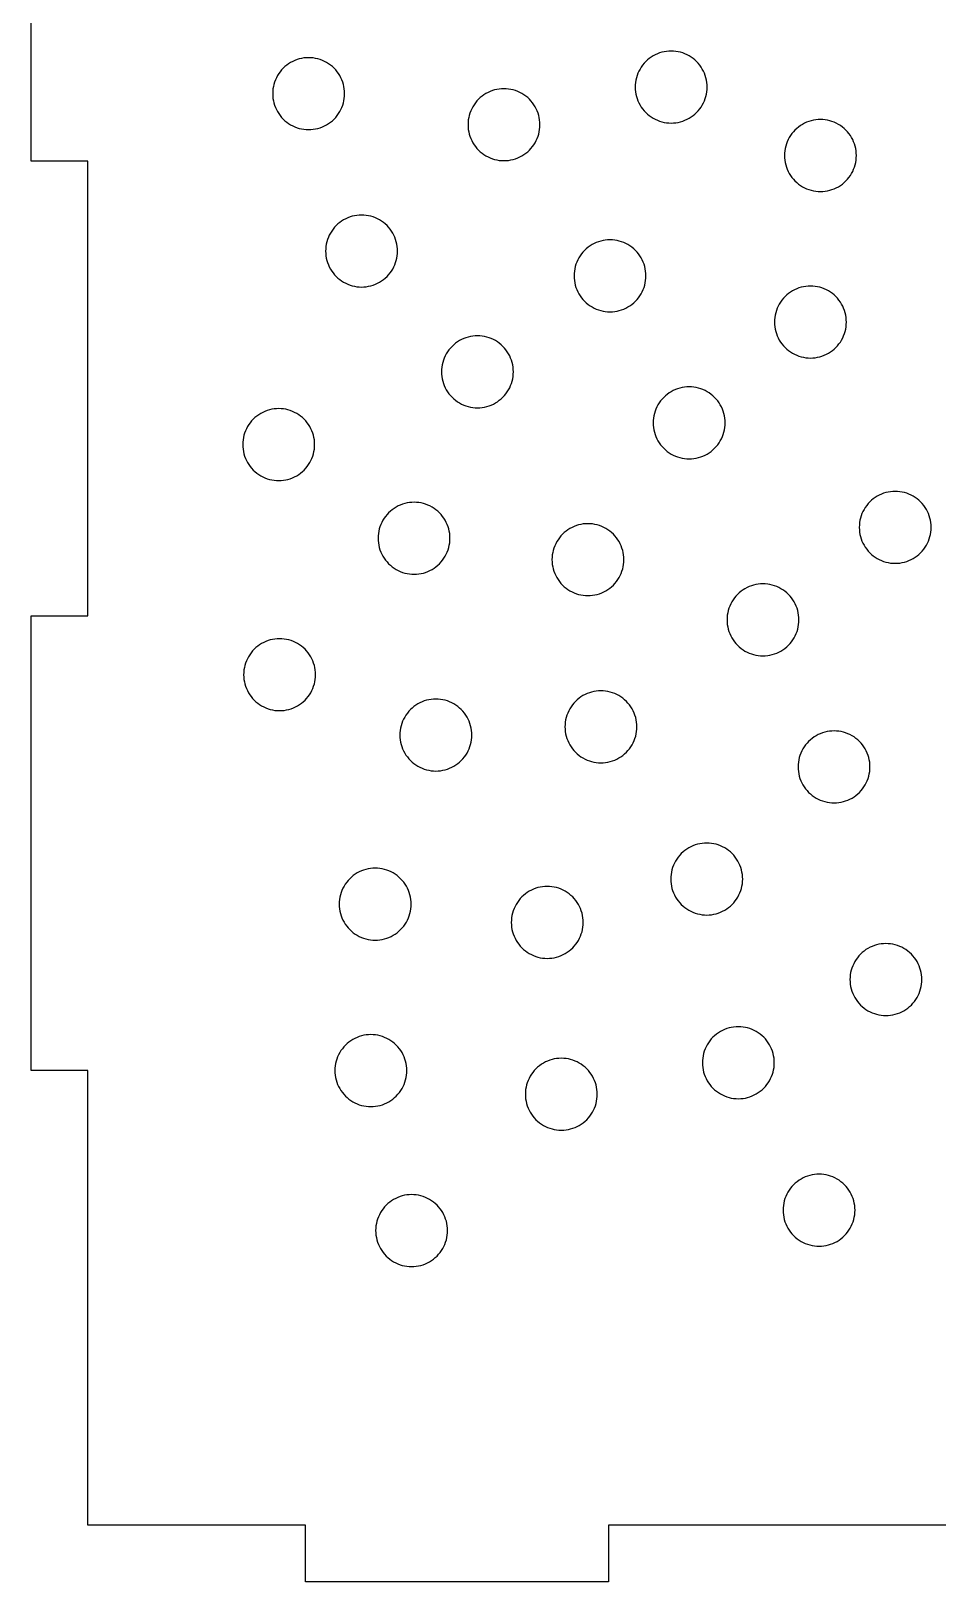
# Model space of a CAD drawing. Header units: millimetres. Extents: x 0 to 375, y -237 to 0.
# Drawn here: x 285 to 332.9, y -126 to -44.1 of the extents above; entities that cross this region are included whole.
import ezdxf

# ---------------------------------------------------------------- set-up
doc = ezdxf.new("R2010")
doc.units = ezdxf.units.MM
doc.layers.add('CUT', color=1, linetype='Continuous')

msp = doc.modelspace()

# ---------------------------------------------------------------- linework, layer by layer
at = {"layer": 'CUT'}
msp.add_lwpolyline([(344.5, -123), (315.5, -123), (315.5, -126), (299.5, -126), (299.5, -123), (288, -123), (288, -99), (285, -99), (285, -75), (288, -75), (288, -51), (285, -51), (285, -27)], dxfattribs=at)
for points in [[(301.461, -48.042), (301.497, -47.923), (301.526, -47.802), (301.546, -47.679), (301.558, -47.556), (301.562, -47.431), (301.558, -47.307), (301.546, -47.184), (301.526, -47.061), (301.497, -46.94), (301.461, -46.821), (301.418, -46.705), (301.366, -46.591), (301.308, -46.482), (301.242, -46.376), (301.17, -46.275), (301.091, -46.179), (301.006, -46.088), (300.915, -46.004), (300.819, -45.925), (300.718, -45.852), (300.613, -45.787), (300.503, -45.728), (300.39, -45.677), (300.273, -45.633), (300.154, -45.597), (300.033, -45.569), (299.911, -45.548), (299.787, -45.536), (299.663, -45.532), (299.539, -45.536), (299.415, -45.548), (299.292, -45.569), (299.171, -45.597), (299.052, -45.633), (298.936, -45.677), (298.823, -45.728), (298.713, -45.787), (298.608, -45.852), (298.507, -45.925), (298.411, -46.004), (298.32, -46.088), (298.235, -46.179), (298.156, -46.275), (298.084, -46.376), (298.018, -46.482), (297.959, -46.591), (297.908, -46.705), (297.864, -46.821), (297.828, -46.94), (297.8, -47.061), (297.78, -47.184), (297.768, -47.307), (297.764, -47.431), (297.768, -47.556), (297.78, -47.679), (297.8, -47.802), (297.828, -47.923), (297.864, -48.042), (297.908, -48.158), (297.959, -48.272), (298.018, -48.381), (298.084, -48.487), (298.156, -48.588), (298.235, -48.684), (298.32, -48.774), (298.411, -48.859), (298.507, -48.938), (298.608, -49.011), (298.713, -49.076), (298.823, -49.135), (298.936, -49.186), (299.052, -49.23), (299.171, -49.266), (299.292, -49.294), (299.415, -49.315), (299.539, -49.327), (299.663, -49.331), (299.787, -49.327), (299.911, -49.315), (300.033, -49.294), (300.154, -49.266), (300.273, -49.23), (300.39, -49.186), (300.503, -49.135), (300.613, -49.076), (300.718, -49.011), (300.819, -48.938), (300.915, -48.859), (301.006, -48.774), (301.091, -48.684), (301.17, -48.588), (301.242, -48.487), (301.308, -48.381), (301.366, -48.272), (301.418, -48.158), (301.461, -48.042)], [(320.565, -47.81), (320.608, -47.694), (320.645, -47.575), (320.673, -47.454), (320.693, -47.331), (320.705, -47.207), (320.709, -47.083), (320.705, -46.959), (320.693, -46.835), (320.673, -46.713), (320.645, -46.592), (320.608, -46.473), (320.565, -46.356), (320.513, -46.243), (320.455, -46.134), (320.389, -46.028), (320.317, -45.927), (320.238, -45.831), (320.153, -45.74), (320.062, -45.655), (319.966, -45.576), (319.865, -45.504), (319.76, -45.438), (319.65, -45.38), (319.537, -45.329), (319.42, -45.285), (319.302, -45.249), (319.18, -45.22), (319.058, -45.2), (318.934, -45.188), (318.81, -45.184), (318.686, -45.188), (318.562, -45.2), (318.439, -45.22), (318.318, -45.249), (318.199, -45.285), (318.083, -45.329), (317.97, -45.38), (317.86, -45.438), (317.755, -45.504), (317.654, -45.576), (317.558, -45.655), (317.467, -45.74), (317.382, -45.831), (317.303, -45.927), (317.231, -46.028), (317.165, -46.134), (317.106, -46.243), (317.055, -46.356), (317.011, -46.473), (316.975, -46.592), (316.947, -46.713), (316.927, -46.835), (316.915, -46.959), (316.911, -47.083), (316.915, -47.207), (316.927, -47.331), (316.947, -47.454), (316.975, -47.575), (317.011, -47.694), (317.055, -47.81), (317.106, -47.923), (317.165, -48.033), (317.231, -48.138), (317.303, -48.239), (317.382, -48.336), (317.467, -48.426), (317.558, -48.511), (317.654, -48.59), (317.755, -48.662), (317.86, -48.728), (317.97, -48.787), (318.083, -48.838), (318.199, -48.882), (318.318, -48.918), (318.439, -48.946), (318.562, -48.966), (318.686, -48.979), (318.81, -48.983), (318.934, -48.979), (319.058, -48.966), (319.18, -48.946), (319.302, -48.918), (319.42, -48.882), (319.537, -48.838), (319.65, -48.787), (319.76, -48.728), (319.865, -48.662), (319.966, -48.59), (320.062, -48.511), (320.153, -48.426), (320.238, -48.336), (320.317, -48.239), (320.389, -48.138), (320.455, -48.033), (320.513, -47.923), (320.565, -47.81)], [(311.778, -49.681), (311.814, -49.562), (311.842, -49.441), (311.862, -49.318), (311.874, -49.194), (311.878, -49.07), (311.874, -48.946), (311.862, -48.822), (311.842, -48.699), (311.814, -48.578), (311.778, -48.459), (311.734, -48.343), (311.683, -48.23), (311.624, -48.12), (311.558, -48.015), (311.486, -47.914), (311.407, -47.818), (311.322, -47.727), (311.231, -47.642), (311.135, -47.563), (311.034, -47.491), (310.929, -47.425), (310.819, -47.367), (310.706, -47.315), (310.59, -47.271), (310.471, -47.235), (310.35, -47.207), (310.227, -47.187), (310.103, -47.175), (309.979, -47.171), (309.855, -47.175), (309.731, -47.187), (309.609, -47.207), (309.488, -47.235), (309.369, -47.271), (309.252, -47.315), (309.139, -47.367), (309.029, -47.425), (308.924, -47.491), (308.823, -47.563), (308.727, -47.642), (308.636, -47.727), (308.551, -47.818), (308.472, -47.914), (308.4, -48.015), (308.334, -48.12), (308.276, -48.23), (308.224, -48.343), (308.181, -48.459), (308.145, -48.578), (308.116, -48.699), (308.096, -48.822), (308.084, -48.946), (308.08, -49.07), (308.084, -49.194), (308.096, -49.318), (308.116, -49.441), (308.145, -49.562), (308.181, -49.681), (308.224, -49.797), (308.276, -49.91), (308.334, -50.02), (308.4, -50.125), (308.472, -50.226), (308.551, -50.322), (308.636, -50.413), (308.727, -50.498), (308.823, -50.577), (308.924, -50.649), (309.029, -50.715), (309.139, -50.773), (309.252, -50.825), (309.369, -50.869), (309.488, -50.905), (309.609, -50.933), (309.731, -50.953), (309.855, -50.965), (309.979, -50.969), (310.103, -50.965), (310.227, -50.953), (310.35, -50.933), (310.471, -50.905), (310.59, -50.869), (310.706, -50.825), (310.819, -50.773), (310.929, -50.715), (311.034, -50.649), (311.135, -50.577), (311.231, -50.498), (311.322, -50.413), (311.407, -50.322), (311.486, -50.226), (311.558, -50.125), (311.624, -50.02), (311.683, -49.91), (311.734, -49.797), (311.778, -49.681)], [(328.492, -51.31), (328.528, -51.191), (328.556, -51.07), (328.576, -50.947), (328.589, -50.824), (328.593, -50.699), (328.589, -50.575), (328.576, -50.451), (328.556, -50.329), (328.528, -50.208), (328.492, -50.089), (328.448, -49.973), (328.397, -49.859), (328.338, -49.75), (328.273, -49.644), (328.2, -49.543), (328.121, -49.447), (328.036, -49.356), (327.946, -49.271), (327.85, -49.193), (327.749, -49.12), (327.643, -49.055), (327.533, -48.996), (327.42, -48.945), (327.304, -48.901), (327.185, -48.865), (327.064, -48.837), (326.941, -48.816), (326.818, -48.804), (326.693, -48.8), (326.569, -48.804), (326.445, -48.816), (326.323, -48.837), (326.202, -48.865), (326.083, -48.901), (325.966, -48.945), (325.853, -48.996), (325.744, -49.055), (325.638, -49.12), (325.537, -49.193), (325.441, -49.271), (325.35, -49.356), (325.265, -49.447), (325.187, -49.543), (325.114, -49.644), (325.048, -49.75), (324.99, -49.859), (324.939, -49.973), (324.895, -50.089), (324.859, -50.208), (324.831, -50.329), (324.81, -50.451), (324.798, -50.575), (324.794, -50.699), (324.798, -50.824), (324.81, -50.947), (324.831, -51.07), (324.859, -51.191), (324.895, -51.31), (324.939, -51.426), (324.99, -51.539), (325.048, -51.649), (325.114, -51.755), (325.187, -51.856), (325.265, -51.952), (325.35, -52.042), (325.441, -52.127), (325.537, -52.206), (325.638, -52.279), (325.744, -52.344), (325.853, -52.403), (325.966, -52.454), (326.083, -52.498), (326.202, -52.534), (326.323, -52.562), (326.445, -52.582), (326.569, -52.595), (326.693, -52.599), (326.818, -52.595), (326.941, -52.582), (327.064, -52.562), (327.185, -52.534), (327.304, -52.498), (327.42, -52.454), (327.533, -52.403), (327.643, -52.344), (327.749, -52.279), (327.85, -52.206), (327.946, -52.127), (328.036, -52.042), (328.121, -51.952), (328.2, -51.856), (328.273, -51.755), (328.338, -51.649), (328.397, -51.539), (328.448, -51.426), (328.492, -51.31)], [(304.258, -56.351), (304.294, -56.232), (304.322, -56.111), (304.342, -55.988), (304.354, -55.865), (304.358, -55.74), (304.354, -55.616), (304.342, -55.492), (304.322, -55.37), (304.294, -55.249), (304.258, -55.13), (304.214, -55.013), (304.163, -54.9), (304.104, -54.791), (304.038, -54.685), (303.966, -54.584), (303.887, -54.488), (303.802, -54.397), (303.711, -54.312), (303.615, -54.234), (303.514, -54.161), (303.409, -54.095), (303.299, -54.037), (303.186, -53.986), (303.07, -53.942), (302.951, -53.906), (302.83, -53.878), (302.707, -53.857), (302.583, -53.845), (302.459, -53.841), (302.335, -53.845), (302.211, -53.857), (302.089, -53.878), (301.968, -53.906), (301.849, -53.942), (301.732, -53.986), (301.619, -54.037), (301.51, -54.095), (301.404, -54.161), (301.303, -54.234), (301.207, -54.312), (301.116, -54.397), (301.031, -54.488), (300.952, -54.584), (300.88, -54.685), (300.814, -54.791), (300.756, -54.9), (300.704, -55.013), (300.661, -55.13), (300.625, -55.249), (300.596, -55.37), (300.576, -55.492), (300.564, -55.616), (300.56, -55.74), (300.564, -55.865), (300.576, -55.988), (300.596, -56.111), (300.625, -56.232), (300.661, -56.351), (300.704, -56.467), (300.756, -56.58), (300.814, -56.69), (300.88, -56.796), (300.952, -56.897), (301.031, -56.993), (301.116, -57.083), (301.207, -57.168), (301.303, -57.247), (301.404, -57.32), (301.51, -57.385), (301.619, -57.444), (301.732, -57.495), (301.849, -57.539), (301.968, -57.575), (302.089, -57.603), (302.211, -57.623), (302.335, -57.636), (302.459, -57.64), (302.583, -57.636), (302.707, -57.623), (302.83, -57.603), (302.951, -57.575), (303.07, -57.539), (303.186, -57.495), (303.299, -57.444), (303.409, -57.385), (303.514, -57.32), (303.615, -57.247), (303.711, -57.168), (303.802, -57.083), (303.887, -56.993), (303.966, -56.897), (304.038, -56.796), (304.104, -56.69), (304.163, -56.58), (304.214, -56.467), (304.258, -56.351)], [(317.379, -57.658), (317.415, -57.539), (317.443, -57.418), (317.463, -57.296), (317.475, -57.172), (317.48, -57.048), (317.475, -56.923), (317.463, -56.8), (317.443, -56.677), (317.415, -56.556), (317.379, -56.437), (317.335, -56.321), (317.284, -56.208), (317.225, -56.098), (317.159, -55.993), (317.087, -55.891), (317.008, -55.795), (316.923, -55.705), (316.833, -55.62), (316.736, -55.541), (316.635, -55.469), (316.53, -55.403), (316.42, -55.344), (316.307, -55.293), (316.191, -55.249), (316.072, -55.213), (315.951, -55.185), (315.828, -55.165), (315.704, -55.152), (315.58, -55.148), (315.456, -55.152), (315.332, -55.165), (315.21, -55.185), (315.089, -55.213), (314.97, -55.249), (314.853, -55.293), (314.74, -55.344), (314.631, -55.403), (314.525, -55.469), (314.424, -55.541), (314.328, -55.62), (314.237, -55.705), (314.152, -55.795), (314.073, -55.891), (314.001, -55.993), (313.935, -56.098), (313.877, -56.208), (313.825, -56.321), (313.782, -56.437), (313.746, -56.556), (313.717, -56.677), (313.697, -56.8), (313.685, -56.923), (313.681, -57.048), (313.685, -57.172), (313.697, -57.296), (313.717, -57.418), (313.746, -57.539), (313.782, -57.658), (313.825, -57.775), (313.877, -57.888), (313.935, -57.997), (314.001, -58.103), (314.073, -58.204), (314.152, -58.3), (314.237, -58.391), (314.328, -58.476), (314.424, -58.555), (314.525, -58.627), (314.631, -58.693), (314.74, -58.751), (314.853, -58.802), (314.97, -58.846), (315.089, -58.882), (315.21, -58.911), (315.332, -58.931), (315.456, -58.943), (315.58, -58.947), (315.704, -58.943), (315.828, -58.931), (315.951, -58.911), (316.072, -58.882), (316.191, -58.846), (316.307, -58.802), (316.42, -58.751), (316.53, -58.693), (316.635, -58.627), (316.736, -58.555), (316.833, -58.476), (316.923, -58.391), (317.008, -58.3), (317.087, -58.204), (317.159, -58.103), (317.225, -57.997), (317.284, -57.888), (317.335, -57.775), (317.379, -57.658)], [(327.964, -60.098), (328, -59.979), (328.028, -59.858), (328.049, -59.735), (328.061, -59.612), (328.065, -59.487), (328.061, -59.363), (328.049, -59.24), (328.028, -59.117), (328, -58.996), (327.964, -58.877), (327.92, -58.761), (327.869, -58.647), (327.811, -58.538), (327.745, -58.432), (327.673, -58.331), (327.594, -58.235), (327.509, -58.144), (327.418, -58.059), (327.322, -57.981), (327.221, -57.908), (327.115, -57.843), (327.006, -57.784), (326.893, -57.733), (326.776, -57.689), (326.657, -57.653), (326.536, -57.625), (326.414, -57.604), (326.29, -57.592), (326.166, -57.588), (326.041, -57.592), (325.918, -57.604), (325.795, -57.625), (325.674, -57.653), (325.555, -57.689), (325.439, -57.733), (325.326, -57.784), (325.216, -57.843), (325.11, -57.908), (325.009, -57.981), (324.913, -58.059), (324.823, -58.144), (324.738, -58.235), (324.659, -58.331), (324.586, -58.432), (324.521, -58.538), (324.462, -58.647), (324.411, -58.761), (324.367, -58.877), (324.331, -58.996), (324.303, -59.117), (324.283, -59.24), (324.27, -59.363), (324.266, -59.487), (324.27, -59.612), (324.283, -59.735), (324.303, -59.858), (324.331, -59.979), (324.367, -60.098), (324.411, -60.214), (324.462, -60.327), (324.521, -60.437), (324.586, -60.543), (324.659, -60.644), (324.738, -60.74), (324.823, -60.83), (324.913, -60.915), (325.009, -60.994), (325.11, -61.067), (325.216, -61.132), (325.326, -61.191), (325.439, -61.242), (325.555, -61.286), (325.674, -61.322), (325.795, -61.35), (325.918, -61.371), (326.041, -61.383), (326.166, -61.387), (326.29, -61.383), (326.414, -61.371), (326.536, -61.35), (326.657, -61.322), (326.776, -61.286), (326.893, -61.242), (327.006, -61.191), (327.115, -61.132), (327.221, -61.067), (327.322, -60.994), (327.418, -60.915), (327.509, -60.83), (327.594, -60.74), (327.673, -60.644), (327.745, -60.543), (327.811, -60.437), (327.869, -60.327), (327.92, -60.214), (327.964, -60.098)], [(310.377, -62.725), (310.413, -62.606), (310.441, -62.485), (310.461, -62.362), (310.473, -62.238), (310.477, -62.114), (310.473, -61.99), (310.461, -61.866), (310.441, -61.744), (310.413, -61.623), (310.377, -61.504), (310.333, -61.387), (310.282, -61.274), (310.223, -61.164), (310.157, -61.059), (310.085, -60.958), (310.006, -60.862), (309.921, -60.771), (309.83, -60.686), (309.734, -60.607), (309.633, -60.535), (309.528, -60.469), (309.418, -60.411), (309.305, -60.359), (309.189, -60.316), (309.07, -60.28), (308.949, -60.251), (308.826, -60.231), (308.702, -60.219), (308.578, -60.215), (308.454, -60.219), (308.33, -60.231), (308.208, -60.251), (308.087, -60.28), (307.968, -60.316), (307.851, -60.359), (307.738, -60.411), (307.629, -60.469), (307.523, -60.535), (307.422, -60.607), (307.326, -60.686), (307.235, -60.771), (307.15, -60.862), (307.071, -60.958), (306.999, -61.059), (306.933, -61.164), (306.875, -61.274), (306.823, -61.387), (306.78, -61.504), (306.744, -61.623), (306.715, -61.744), (306.695, -61.866), (306.683, -61.99), (306.679, -62.114), (306.683, -62.238), (306.695, -62.362), (306.715, -62.485), (306.744, -62.606), (306.78, -62.725), (306.823, -62.841), (306.875, -62.954), (306.933, -63.064), (306.999, -63.169), (307.071, -63.27), (307.15, -63.366), (307.235, -63.457), (307.326, -63.542), (307.422, -63.621), (307.523, -63.693), (307.629, -63.759), (307.738, -63.818), (307.851, -63.869), (307.968, -63.913), (308.087, -63.949), (308.208, -63.977), (308.33, -63.997), (308.454, -64.009), (308.578, -64.013), (308.702, -64.009), (308.826, -63.997), (308.949, -63.977), (309.07, -63.949), (309.189, -63.913), (309.305, -63.869), (309.418, -63.818), (309.528, -63.759), (309.633, -63.693), (309.734, -63.621), (309.83, -63.542), (309.921, -63.457), (310.006, -63.366), (310.085, -63.27), (310.157, -63.169), (310.223, -63.064), (310.282, -62.954), (310.333, -62.841), (310.377, -62.725)], [(321.557, -65.422), (321.594, -65.303), (321.622, -65.182), (321.642, -65.059), (321.654, -64.936), (321.658, -64.811), (321.654, -64.687), (321.642, -64.564), (321.622, -64.441), (321.594, -64.32), (321.557, -64.201), (321.514, -64.085), (321.462, -63.971), (321.404, -63.862), (321.338, -63.756), (321.266, -63.655), (321.187, -63.559), (321.102, -63.468), (321.011, -63.384), (320.915, -63.305), (320.814, -63.232), (320.709, -63.167), (320.599, -63.108), (320.486, -63.057), (320.369, -63.013), (320.251, -62.977), (320.13, -62.949), (320.007, -62.928), (319.883, -62.916), (319.759, -62.912), (319.635, -62.916), (319.511, -62.928), (319.388, -62.949), (319.267, -62.977), (319.148, -63.013), (319.032, -63.057), (318.919, -63.108), (318.809, -63.167), (318.704, -63.232), (318.603, -63.305), (318.507, -63.384), (318.416, -63.468), (318.331, -63.559), (318.252, -63.655), (318.18, -63.756), (318.114, -63.862), (318.056, -63.971), (318.004, -64.085), (317.96, -64.201), (317.924, -64.32), (317.896, -64.441), (317.876, -64.564), (317.864, -64.687), (317.86, -64.811), (317.864, -64.936), (317.876, -65.059), (317.896, -65.182), (317.924, -65.303), (317.96, -65.422), (318.004, -65.538), (318.056, -65.652), (318.114, -65.761), (318.18, -65.867), (318.252, -65.968), (318.331, -66.064), (318.416, -66.155), (318.507, -66.239), (318.603, -66.318), (318.704, -66.391), (318.809, -66.456), (318.919, -66.515), (319.032, -66.566), (319.148, -66.61), (319.267, -66.646), (319.388, -66.674), (319.511, -66.695), (319.635, -66.707), (319.759, -66.711), (319.883, -66.707), (320.007, -66.695), (320.13, -66.674), (320.251, -66.646), (320.369, -66.61), (320.486, -66.566), (320.599, -66.515), (320.709, -66.456), (320.814, -66.391), (320.915, -66.318), (321.011, -66.239), (321.102, -66.155), (321.187, -66.064), (321.266, -65.968), (321.338, -65.867), (321.404, -65.761), (321.462, -65.652), (321.514, -65.538), (321.557, -65.422)], [(299.88, -66.569), (299.916, -66.45), (299.945, -66.329), (299.965, -66.206), (299.977, -66.082), (299.981, -65.958), (299.977, -65.834), (299.965, -65.71), (299.945, -65.588), (299.916, -65.467), (299.88, -65.348), (299.837, -65.231), (299.785, -65.118), (299.727, -65.009), (299.661, -64.903), (299.589, -64.802), (299.51, -64.706), (299.425, -64.615), (299.334, -64.53), (299.238, -64.451), (299.137, -64.379), (299.031, -64.313), (298.922, -64.255), (298.809, -64.203), (298.692, -64.16), (298.573, -64.124), (298.452, -64.095), (298.33, -64.075), (298.206, -64.063), (298.082, -64.059), (297.958, -64.063), (297.834, -64.075), (297.711, -64.095), (297.59, -64.124), (297.471, -64.16), (297.355, -64.203), (297.242, -64.255), (297.132, -64.313), (297.027, -64.379), (296.926, -64.451), (296.83, -64.53), (296.739, -64.615), (296.654, -64.706), (296.575, -64.802), (296.503, -64.903), (296.437, -65.009), (296.378, -65.118), (296.327, -65.231), (296.283, -65.348), (296.247, -65.467), (296.219, -65.588), (296.199, -65.71), (296.187, -65.834), (296.183, -65.958), (296.187, -66.082), (296.199, -66.206), (296.219, -66.329), (296.247, -66.45), (296.283, -66.569), (296.327, -66.685), (296.378, -66.798), (296.437, -66.908), (296.503, -67.013), (296.575, -67.114), (296.654, -67.21), (296.739, -67.301), (296.83, -67.386), (296.926, -67.465), (297.027, -67.537), (297.132, -67.603), (297.242, -67.662), (297.355, -67.713), (297.471, -67.757), (297.59, -67.793), (297.711, -67.821), (297.834, -67.841), (297.958, -67.853), (298.082, -67.857), (298.206, -67.853), (298.33, -67.841), (298.452, -67.821), (298.573, -67.793), (298.692, -67.757), (298.809, -67.713), (298.922, -67.662), (299.031, -67.603), (299.137, -67.537), (299.238, -67.465), (299.334, -67.386), (299.425, -67.301), (299.51, -67.21), (299.589, -67.114), (299.661, -67.013), (299.727, -66.908), (299.785, -66.798), (299.837, -66.685), (299.88, -66.569)], [(332.398, -71.053), (332.441, -70.936), (332.478, -70.817), (332.506, -70.696), (332.526, -70.574), (332.538, -70.45), (332.542, -70.326), (332.538, -70.202), (332.526, -70.078), (332.506, -69.955), (332.478, -69.834), (332.441, -69.715), (332.398, -69.599), (332.346, -69.486), (332.288, -69.376), (332.222, -69.271), (332.15, -69.17), (332.071, -69.073), (331.986, -68.983), (331.895, -68.898), (331.799, -68.819), (331.698, -68.747), (331.593, -68.681), (331.483, -68.622), (331.37, -68.571), (331.253, -68.527), (331.134, -68.491), (331.013, -68.463), (330.891, -68.443), (330.767, -68.431), (330.643, -68.426), (330.519, -68.431), (330.395, -68.443), (330.272, -68.463), (330.151, -68.491), (330.032, -68.527), (329.916, -68.571), (329.803, -68.622), (329.693, -68.681), (329.588, -68.747), (329.487, -68.819), (329.391, -68.898), (329.3, -68.983), (329.215, -69.073), (329.136, -69.17), (329.064, -69.271), (328.998, -69.376), (328.939, -69.486), (328.888, -69.599), (328.844, -69.715), (328.808, -69.834), (328.78, -69.955), (328.76, -70.078), (328.748, -70.202), (328.744, -70.326), (328.748, -70.45), (328.76, -70.574), (328.78, -70.696), (328.808, -70.817), (328.844, -70.936), (328.888, -71.053), (328.939, -71.166), (328.998, -71.275), (329.064, -71.381), (329.136, -71.482), (329.215, -71.578), (329.3, -71.669), (329.391, -71.754), (329.487, -71.833), (329.588, -71.905), (329.693, -71.971), (329.803, -72.029), (329.916, -72.08), (330.032, -72.124), (330.151, -72.16), (330.272, -72.189), (330.395, -72.209), (330.519, -72.221), (330.643, -72.225), (330.767, -72.221), (330.891, -72.209), (331.013, -72.189), (331.134, -72.16), (331.253, -72.124), (331.37, -72.08), (331.483, -72.029), (331.593, -71.971), (331.698, -71.905), (331.799, -71.833), (331.895, -71.754), (331.986, -71.669), (332.071, -71.578), (332.15, -71.482), (332.222, -71.381), (332.288, -71.275), (332.346, -71.166), (332.398, -71.053)], [(307.028, -71.513), (307.065, -71.394), (307.093, -71.273), (307.113, -71.15), (307.125, -71.027), (307.129, -70.902), (307.125, -70.778), (307.113, -70.654), (307.093, -70.532), (307.065, -70.411), (307.028, -70.292), (306.985, -70.175), (306.933, -70.062), (306.875, -69.953), (306.809, -69.847), (306.737, -69.746), (306.658, -69.65), (306.573, -69.559), (306.482, -69.474), (306.386, -69.395), (306.285, -69.323), (306.18, -69.257), (306.07, -69.199), (305.957, -69.148), (305.84, -69.104), (305.722, -69.068), (305.601, -69.039), (305.478, -69.019), (305.354, -69.007), (305.23, -69.003), (305.106, -69.007), (304.982, -69.019), (304.859, -69.039), (304.738, -69.068), (304.619, -69.104), (304.503, -69.148), (304.39, -69.199), (304.28, -69.257), (304.175, -69.323), (304.074, -69.395), (303.978, -69.474), (303.887, -69.559), (303.802, -69.65), (303.723, -69.746), (303.651, -69.847), (303.585, -69.953), (303.527, -70.062), (303.475, -70.175), (303.431, -70.292), (303.395, -70.411), (303.367, -70.532), (303.347, -70.654), (303.335, -70.778), (303.331, -70.902), (303.335, -71.027), (303.347, -71.15), (303.367, -71.273), (303.395, -71.394), (303.431, -71.513), (303.475, -71.629), (303.527, -71.742), (303.585, -71.852), (303.651, -71.958), (303.723, -72.059), (303.802, -72.155), (303.887, -72.245), (303.978, -72.33), (304.074, -72.409), (304.175, -72.482), (304.28, -72.547), (304.39, -72.606), (304.503, -72.657), (304.619, -72.701), (304.738, -72.737), (304.859, -72.765), (304.982, -72.785), (305.106, -72.798), (305.23, -72.802), (305.354, -72.798), (305.478, -72.785), (305.601, -72.765), (305.722, -72.737), (305.84, -72.701), (305.957, -72.657), (306.07, -72.606), (306.18, -72.547), (306.285, -72.482), (306.386, -72.409), (306.482, -72.33), (306.573, -72.245), (306.658, -72.155), (306.737, -72.059), (306.809, -71.958), (306.875, -71.852), (306.933, -71.742), (306.985, -71.629), (307.028, -71.513)], [(316.169, -72.759), (316.213, -72.643), (316.249, -72.524), (316.277, -72.403), (316.298, -72.28), (316.31, -72.156), (316.314, -72.032), (316.31, -71.908), (316.298, -71.784), (316.277, -71.661), (316.249, -71.54), (316.213, -71.422), (316.169, -71.305), (316.118, -71.192), (316.06, -71.082), (315.994, -70.977), (315.921, -70.876), (315.843, -70.78), (315.758, -70.689), (315.667, -70.604), (315.571, -70.525), (315.47, -70.453), (315.364, -70.387), (315.255, -70.329), (315.141, -70.277), (315.025, -70.234), (314.906, -70.197), (314.785, -70.169), (314.663, -70.149), (314.539, -70.137), (314.415, -70.133), (314.29, -70.137), (314.167, -70.149), (314.044, -70.169), (313.923, -70.197), (313.804, -70.234), (313.688, -70.277), (313.575, -70.329), (313.465, -70.387), (313.359, -70.453), (313.258, -70.525), (313.162, -70.604), (313.072, -70.689), (312.987, -70.78), (312.908, -70.876), (312.835, -70.977), (312.77, -71.082), (312.711, -71.192), (312.66, -71.305), (312.616, -71.422), (312.58, -71.54), (312.552, -71.661), (312.532, -71.784), (312.519, -71.908), (312.515, -72.032), (312.519, -72.156), (312.532, -72.28), (312.552, -72.403), (312.58, -72.524), (312.616, -72.643), (312.66, -72.759), (312.711, -72.872), (312.77, -72.982), (312.835, -73.087), (312.908, -73.188), (312.987, -73.284), (313.072, -73.375), (313.162, -73.46), (313.258, -73.539), (313.359, -73.611), (313.465, -73.677), (313.575, -73.735), (313.688, -73.787), (313.804, -73.831), (313.923, -73.867), (314.044, -73.895), (314.167, -73.915), (314.29, -73.927), (314.415, -73.931), (314.539, -73.927), (314.663, -73.915), (314.785, -73.895), (314.906, -73.867), (315.025, -73.831), (315.141, -73.787), (315.255, -73.735), (315.364, -73.677), (315.47, -73.611), (315.571, -73.539), (315.667, -73.46), (315.758, -73.375), (315.843, -73.284), (315.921, -73.188), (315.994, -73.087), (316.06, -72.982), (316.118, -72.872), (316.169, -72.759)], [(325.457, -75.82), (325.493, -75.701), (325.522, -75.58), (325.542, -75.457), (325.554, -75.334), (325.558, -75.209), (325.554, -75.085), (325.542, -74.962), (325.522, -74.839), (325.493, -74.718), (325.457, -74.599), (325.414, -74.483), (325.362, -74.369), (325.304, -74.26), (325.238, -74.154), (325.166, -74.053), (325.087, -73.957), (325.002, -73.866), (324.911, -73.781), (324.815, -73.703), (324.714, -73.63), (324.609, -73.565), (324.499, -73.506), (324.386, -73.455), (324.269, -73.411), (324.15, -73.375), (324.029, -73.347), (323.907, -73.326), (323.783, -73.314), (323.659, -73.31), (323.535, -73.314), (323.411, -73.326), (323.288, -73.347), (323.167, -73.375), (323.048, -73.411), (322.932, -73.455), (322.819, -73.506), (322.709, -73.565), (322.604, -73.63), (322.503, -73.703), (322.407, -73.781), (322.316, -73.866), (322.231, -73.957), (322.152, -74.053), (322.08, -74.154), (322.014, -74.26), (321.955, -74.369), (321.904, -74.483), (321.86, -74.599), (321.824, -74.718), (321.796, -74.839), (321.776, -74.962), (321.764, -75.085), (321.76, -75.209), (321.764, -75.334), (321.776, -75.457), (321.796, -75.58), (321.824, -75.701), (321.86, -75.82), (321.904, -75.936), (321.955, -76.049), (322.014, -76.159), (322.08, -76.265), (322.152, -76.366), (322.231, -76.462), (322.316, -76.552), (322.407, -76.637), (322.503, -76.716), (322.604, -76.789), (322.709, -76.854), (322.819, -76.913), (322.932, -76.964), (323.048, -77.008), (323.167, -77.044), (323.288, -77.072), (323.411, -77.092), (323.535, -77.105), (323.659, -77.109), (323.783, -77.105), (323.907, -77.092), (324.029, -77.072), (324.15, -77.044), (324.269, -77.008), (324.386, -76.964), (324.499, -76.913), (324.609, -76.854), (324.714, -76.789), (324.815, -76.716), (324.911, -76.637), (325.002, -76.552), (325.087, -76.462), (325.166, -76.366), (325.238, -76.265), (325.304, -76.159), (325.362, -76.049), (325.414, -75.936), (325.457, -75.82)], [(299.884, -78.831), (299.928, -78.714), (299.964, -78.595), (299.993, -78.474), (300.013, -78.352), (300.025, -78.228), (300.029, -78.104), (300.025, -77.98), (300.013, -77.856), (299.993, -77.733), (299.964, -77.612), (299.928, -77.493), (299.884, -77.377), (299.833, -77.264), (299.775, -77.154), (299.709, -77.049), (299.637, -76.948), (299.558, -76.852), (299.473, -76.761), (299.382, -76.676), (299.286, -76.597), (299.185, -76.525), (299.079, -76.459), (298.97, -76.4), (298.857, -76.349), (298.74, -76.305), (298.621, -76.269), (298.5, -76.241), (298.378, -76.221), (298.254, -76.209), (298.13, -76.205), (298.006, -76.209), (297.882, -76.221), (297.759, -76.241), (297.638, -76.269), (297.519, -76.305), (297.403, -76.349), (297.29, -76.4), (297.18, -76.459), (297.075, -76.525), (296.974, -76.597), (296.877, -76.676), (296.787, -76.761), (296.702, -76.852), (296.623, -76.948), (296.551, -77.049), (296.485, -77.154), (296.426, -77.264), (296.375, -77.377), (296.331, -77.493), (296.295, -77.612), (296.267, -77.733), (296.247, -77.856), (296.235, -77.98), (296.23, -78.104), (296.235, -78.228), (296.247, -78.352), (296.267, -78.474), (296.295, -78.595), (296.331, -78.714), (296.375, -78.831), (296.426, -78.944), (296.485, -79.054), (296.551, -79.159), (296.623, -79.26), (296.702, -79.356), (296.787, -79.447), (296.877, -79.532), (296.974, -79.611), (297.075, -79.683), (297.18, -79.749), (297.29, -79.807), (297.403, -79.859), (297.519, -79.902), (297.638, -79.938), (297.759, -79.967), (297.882, -79.987), (298.006, -79.999), (298.13, -80.003), (298.254, -79.999), (298.378, -79.987), (298.5, -79.967), (298.621, -79.938), (298.74, -79.902), (298.857, -79.859), (298.97, -79.807), (299.079, -79.749), (299.185, -79.683), (299.286, -79.611), (299.382, -79.532), (299.473, -79.447), (299.558, -79.356), (299.637, -79.26), (299.709, -79.159), (299.775, -79.054), (299.833, -78.944), (299.884, -78.831)], [(308.181, -81.901), (308.217, -81.782), (308.246, -81.661), (308.266, -81.538), (308.278, -81.415), (308.282, -81.291), (308.278, -81.166), (308.266, -81.043), (308.246, -80.92), (308.217, -80.799), (308.181, -80.68), (308.137, -80.564), (308.086, -80.451), (308.028, -80.341), (307.962, -80.235), (307.89, -80.134), (307.811, -80.038), (307.726, -79.948), (307.635, -79.863), (307.539, -79.784), (307.438, -79.711), (307.332, -79.646), (307.223, -79.587), (307.11, -79.536), (306.993, -79.492), (306.874, -79.456), (306.753, -79.428), (306.631, -79.407), (306.507, -79.395), (306.383, -79.391), (306.259, -79.395), (306.135, -79.407), (306.012, -79.428), (305.891, -79.456), (305.772, -79.492), (305.656, -79.536), (305.543, -79.587), (305.433, -79.646), (305.328, -79.711), (305.226, -79.784), (305.13, -79.863), (305.04, -79.948), (304.955, -80.038), (304.876, -80.134), (304.804, -80.235), (304.738, -80.341), (304.679, -80.451), (304.628, -80.564), (304.584, -80.68), (304.548, -80.799), (304.52, -80.92), (304.5, -81.043), (304.487, -81.166), (304.483, -81.291), (304.487, -81.415), (304.5, -81.538), (304.52, -81.661), (304.548, -81.782), (304.584, -81.901), (304.628, -82.017), (304.679, -82.131), (304.738, -82.24), (304.804, -82.346), (304.876, -82.447), (304.955, -82.543), (305.04, -82.634), (305.13, -82.719), (305.226, -82.797), (305.328, -82.87), (305.433, -82.935), (305.543, -82.994), (305.656, -83.045), (305.772, -83.089), (305.891, -83.125), (306.012, -83.153), (306.135, -83.174), (306.259, -83.186), (306.383, -83.19), (306.507, -83.186), (306.631, -83.174), (306.753, -83.153), (306.874, -83.125), (306.993, -83.089), (307.11, -83.045), (307.223, -82.994), (307.332, -82.935), (307.438, -82.87), (307.539, -82.797), (307.635, -82.719), (307.726, -82.634), (307.811, -82.543), (307.89, -82.447), (307.962, -82.346), (308.028, -82.24), (308.086, -82.131), (308.137, -82.017), (308.181, -81.901)], [(316.899, -81.465), (316.935, -81.346), (316.963, -81.225), (316.983, -81.103), (316.995, -80.979), (317, -80.855), (316.995, -80.731), (316.983, -80.607), (316.963, -80.484), (316.935, -80.363), (316.899, -80.244), (316.855, -80.128), (316.804, -80.015), (316.745, -79.905), (316.679, -79.8), (316.607, -79.699), (316.528, -79.603), (316.443, -79.512), (316.353, -79.427), (316.256, -79.348), (316.155, -79.276), (316.05, -79.21), (315.94, -79.151), (315.827, -79.1), (315.711, -79.056), (315.592, -79.02), (315.471, -78.992), (315.348, -78.972), (315.224, -78.96), (315.1, -78.956), (314.976, -78.96), (314.852, -78.972), (314.73, -78.992), (314.609, -79.02), (314.49, -79.056), (314.373, -79.1), (314.26, -79.151), (314.151, -79.21), (314.045, -79.276), (313.944, -79.348), (313.848, -79.427), (313.757, -79.512), (313.672, -79.603), (313.593, -79.699), (313.521, -79.8), (313.455, -79.905), (313.397, -80.015), (313.346, -80.128), (313.302, -80.244), (313.266, -80.363), (313.237, -80.484), (313.217, -80.607), (313.205, -80.731), (313.201, -80.855), (313.205, -80.979), (313.217, -81.103), (313.237, -81.225), (313.266, -81.346), (313.302, -81.465), (313.346, -81.582), (313.397, -81.695), (313.455, -81.805), (313.521, -81.91), (313.593, -82.011), (313.672, -82.107), (313.757, -82.198), (313.848, -82.283), (313.944, -82.362), (314.045, -82.434), (314.151, -82.5), (314.26, -82.558), (314.373, -82.61), (314.49, -82.653), (314.609, -82.689), (314.73, -82.718), (314.852, -82.738), (314.976, -82.75), (315.1, -82.754), (315.224, -82.75), (315.348, -82.738), (315.471, -82.718), (315.592, -82.689), (315.711, -82.653), (315.827, -82.61), (315.94, -82.558), (316.05, -82.5), (316.155, -82.434), (316.256, -82.362), (316.353, -82.283), (316.443, -82.198), (316.528, -82.107), (316.607, -82.011), (316.679, -81.91), (316.745, -81.805), (316.804, -81.695), (316.855, -81.582), (316.899, -81.465)], [(329.21, -83.583), (329.246, -83.464), (329.275, -83.343), (329.295, -83.22), (329.307, -83.097), (329.311, -82.973), (329.307, -82.848), (329.295, -82.725), (329.275, -82.602), (329.246, -82.481), (329.21, -82.362), (329.167, -82.246), (329.115, -82.132), (329.057, -82.023), (328.991, -81.917), (328.919, -81.816), (328.84, -81.72), (328.755, -81.63), (328.664, -81.545), (328.568, -81.466), (328.467, -81.393), (328.362, -81.328), (328.252, -81.269), (328.139, -81.218), (328.022, -81.174), (327.903, -81.138), (327.782, -81.11), (327.66, -81.089), (327.536, -81.077), (327.412, -81.073), (327.288, -81.077), (327.164, -81.089), (327.041, -81.11), (326.92, -81.138), (326.801, -81.174), (326.685, -81.218), (326.572, -81.269), (326.462, -81.328), (326.357, -81.393), (326.256, -81.466), (326.16, -81.545), (326.069, -81.63), (325.984, -81.72), (325.905, -81.816), (325.833, -81.917), (325.767, -82.023), (325.708, -82.132), (325.657, -82.246), (325.613, -82.362), (325.577, -82.481), (325.549, -82.602), (325.529, -82.725), (325.517, -82.848), (325.513, -82.973), (325.517, -83.097), (325.529, -83.22), (325.549, -83.343), (325.577, -83.464), (325.613, -83.583), (325.657, -83.699), (325.708, -83.813), (325.767, -83.922), (325.833, -84.028), (325.905, -84.129), (325.984, -84.225), (326.069, -84.316), (326.16, -84.4), (326.256, -84.479), (326.357, -84.552), (326.462, -84.617), (326.572, -84.676), (326.685, -84.727), (326.801, -84.771), (326.92, -84.807), (327.041, -84.835), (327.164, -84.856), (327.288, -84.868), (327.412, -84.872), (327.536, -84.868), (327.66, -84.856), (327.782, -84.835), (327.903, -84.807), (328.022, -84.771), (328.139, -84.727), (328.252, -84.676), (328.362, -84.617), (328.467, -84.552), (328.568, -84.479), (328.664, -84.4), (328.755, -84.316), (328.84, -84.225), (328.919, -84.129), (328.991, -84.028), (329.057, -83.922), (329.115, -83.813), (329.167, -83.699), (329.21, -83.583)], [(322.486, -89.502), (322.522, -89.384), (322.55, -89.262), (322.57, -89.14), (322.582, -89.016), (322.587, -88.892), (322.582, -88.768), (322.57, -88.644), (322.55, -88.521), (322.522, -88.4), (322.486, -88.281), (322.442, -88.165), (322.391, -88.052), (322.332, -87.942), (322.266, -87.837), (322.194, -87.736), (322.115, -87.64), (322.03, -87.549), (321.94, -87.464), (321.843, -87.385), (321.742, -87.313), (321.637, -87.247), (321.527, -87.188), (321.414, -87.137), (321.298, -87.093), (321.179, -87.057), (321.058, -87.029), (320.935, -87.009), (320.811, -86.997), (320.687, -86.993), (320.563, -86.997), (320.439, -87.009), (320.317, -87.029), (320.196, -87.057), (320.077, -87.093), (319.96, -87.137), (319.847, -87.188), (319.738, -87.247), (319.632, -87.313), (319.531, -87.385), (319.435, -87.464), (319.344, -87.549), (319.259, -87.64), (319.18, -87.736), (319.108, -87.837), (319.042, -87.942), (318.984, -88.052), (318.932, -88.165), (318.889, -88.281), (318.853, -88.4), (318.824, -88.521), (318.804, -88.644), (318.792, -88.768), (318.788, -88.892), (318.792, -89.016), (318.804, -89.14), (318.824, -89.262), (318.853, -89.384), (318.889, -89.502), (318.932, -89.619), (318.984, -89.732), (319.042, -89.842), (319.108, -89.947), (319.18, -90.048), (319.259, -90.144), (319.344, -90.235), (319.435, -90.32), (319.531, -90.399), (319.632, -90.471), (319.738, -90.537), (319.847, -90.595), (319.96, -90.647), (320.077, -90.69), (320.196, -90.727), (320.317, -90.755), (320.439, -90.775), (320.563, -90.787), (320.687, -90.791), (320.811, -90.787), (320.935, -90.775), (321.058, -90.755), (321.179, -90.727), (321.298, -90.69), (321.414, -90.647), (321.527, -90.595), (321.637, -90.537), (321.742, -90.471), (321.843, -90.399), (321.94, -90.32), (322.03, -90.235), (322.115, -90.144), (322.194, -90.048), (322.266, -89.947), (322.332, -89.842), (322.391, -89.732), (322.442, -89.619), (322.486, -89.502)], [(304.977, -90.827), (305.013, -90.709), (305.041, -90.588), (305.061, -90.465), (305.074, -90.341), (305.078, -90.217), (305.074, -90.093), (305.061, -89.969), (305.041, -89.846), (305.013, -89.725), (304.977, -89.606), (304.933, -89.49), (304.882, -89.377), (304.823, -89.267), (304.758, -89.162), (304.685, -89.061), (304.606, -88.965), (304.521, -88.874), (304.431, -88.789), (304.335, -88.71), (304.234, -88.638), (304.128, -88.572), (304.018, -88.514), (303.905, -88.462), (303.789, -88.418), (303.67, -88.382), (303.549, -88.354), (303.426, -88.334), (303.303, -88.322), (303.178, -88.318), (303.054, -88.322), (302.931, -88.334), (302.808, -88.354), (302.687, -88.382), (302.568, -88.418), (302.452, -88.462), (302.338, -88.514), (302.229, -88.572), (302.123, -88.638), (302.022, -88.71), (301.926, -88.789), (301.835, -88.874), (301.75, -88.965), (301.672, -89.061), (301.599, -89.162), (301.534, -89.267), (301.475, -89.377), (301.424, -89.49), (301.38, -89.606), (301.344, -89.725), (301.316, -89.846), (301.295, -89.969), (301.283, -90.093), (301.279, -90.217), (301.283, -90.341), (301.295, -90.465), (301.316, -90.588), (301.344, -90.709), (301.38, -90.827), (301.424, -90.944), (301.475, -91.057), (301.534, -91.167), (301.599, -91.272), (301.672, -91.373), (301.75, -91.469), (301.835, -91.56), (301.926, -91.645), (302.022, -91.724), (302.123, -91.796), (302.229, -91.862), (302.338, -91.92), (302.452, -91.972), (302.568, -92.015), (302.687, -92.052), (302.808, -92.08), (302.931, -92.1), (303.054, -92.112), (303.178, -92.116), (303.303, -92.112), (303.426, -92.1), (303.549, -92.08), (303.67, -92.052), (303.789, -92.015), (303.905, -91.972), (304.018, -91.92), (304.128, -91.862), (304.234, -91.796), (304.335, -91.724), (304.431, -91.645), (304.521, -91.56), (304.606, -91.469), (304.685, -91.373), (304.758, -91.272), (304.823, -91.167), (304.882, -91.057), (304.933, -90.944), (304.977, -90.827)], [(314.065, -91.791), (314.101, -91.672), (314.129, -91.551), (314.149, -91.429), (314.161, -91.305), (314.166, -91.181), (314.161, -91.057), (314.149, -90.933), (314.129, -90.81), (314.101, -90.689), (314.065, -90.57), (314.021, -90.454), (313.97, -90.341), (313.911, -90.231), (313.845, -90.126), (313.773, -90.025), (313.694, -89.928), (313.609, -89.838), (313.519, -89.753), (313.422, -89.674), (313.321, -89.602), (313.216, -89.536), (313.106, -89.477), (312.993, -89.426), (312.877, -89.382), (312.758, -89.346), (312.637, -89.318), (312.514, -89.298), (312.39, -89.285), (312.266, -89.281), (312.142, -89.285), (312.018, -89.298), (311.896, -89.318), (311.775, -89.346), (311.656, -89.382), (311.539, -89.426), (311.426, -89.477), (311.317, -89.536), (311.211, -89.602), (311.11, -89.674), (311.014, -89.753), (310.923, -89.838), (310.838, -89.928), (310.759, -90.025), (310.687, -90.126), (310.621, -90.231), (310.563, -90.341), (310.512, -90.454), (310.468, -90.57), (310.432, -90.689), (310.403, -90.81), (310.383, -90.933), (310.371, -91.057), (310.367, -91.181), (310.371, -91.305), (310.383, -91.429), (310.403, -91.551), (310.432, -91.672), (310.468, -91.791), (310.512, -91.908), (310.563, -92.021), (310.621, -92.13), (310.687, -92.236), (310.759, -92.337), (310.838, -92.433), (310.923, -92.524), (311.014, -92.609), (311.11, -92.688), (311.211, -92.76), (311.317, -92.826), (311.426, -92.884), (311.539, -92.935), (311.656, -92.979), (311.775, -93.015), (311.896, -93.044), (312.018, -93.064), (312.142, -93.076), (312.266, -93.08), (312.39, -93.076), (312.514, -93.064), (312.637, -93.044), (312.758, -93.015), (312.877, -92.979), (312.993, -92.935), (313.106, -92.884), (313.216, -92.826), (313.321, -92.76), (313.422, -92.688), (313.519, -92.609), (313.609, -92.524), (313.694, -92.433), (313.773, -92.337), (313.845, -92.236), (313.911, -92.13), (313.97, -92.021), (314.021, -91.908), (314.065, -91.791)], [(331.951, -94.81), (331.987, -94.691), (332.015, -94.57), (332.035, -94.448), (332.047, -94.324), (332.052, -94.2), (332.047, -94.075), (332.035, -93.952), (332.015, -93.829), (331.987, -93.708), (331.951, -93.589), (331.907, -93.473), (331.856, -93.36), (331.797, -93.25), (331.731, -93.144), (331.659, -93.043), (331.58, -92.947), (331.495, -92.857), (331.404, -92.772), (331.308, -92.693), (331.207, -92.62), (331.102, -92.555), (330.992, -92.496), (330.879, -92.445), (330.763, -92.401), (330.644, -92.365), (330.523, -92.337), (330.4, -92.317), (330.276, -92.304), (330.152, -92.3), (330.028, -92.304), (329.904, -92.317), (329.782, -92.337), (329.661, -92.365), (329.542, -92.401), (329.425, -92.445), (329.312, -92.496), (329.203, -92.555), (329.097, -92.62), (328.996, -92.693), (328.9, -92.772), (328.809, -92.857), (328.724, -92.947), (328.645, -93.043), (328.573, -93.144), (328.507, -93.25), (328.449, -93.36), (328.397, -93.473), (328.354, -93.589), (328.318, -93.708), (328.289, -93.829), (328.269, -93.952), (328.257, -94.075), (328.253, -94.2), (328.257, -94.324), (328.269, -94.448), (328.289, -94.57), (328.318, -94.691), (328.354, -94.81), (328.397, -94.926), (328.449, -95.04), (328.507, -95.149), (328.573, -95.255), (328.645, -95.356), (328.724, -95.452), (328.809, -95.543), (328.9, -95.628), (328.996, -95.706), (329.097, -95.779), (329.203, -95.844), (329.312, -95.903), (329.425, -95.954), (329.542, -95.998), (329.661, -96.034), (329.782, -96.062), (329.904, -96.083), (330.028, -96.095), (330.152, -96.099), (330.276, -96.095), (330.4, -96.083), (330.523, -96.062), (330.644, -96.034), (330.763, -95.998), (330.879, -95.954), (330.992, -95.903), (331.102, -95.844), (331.207, -95.779), (331.308, -95.706), (331.404, -95.628), (331.495, -95.543), (331.58, -95.452), (331.659, -95.356), (331.731, -95.255), (331.797, -95.149), (331.856, -95.04), (331.907, -94.926), (331.951, -94.81)], [(304.748, -99.615), (304.785, -99.496), (304.813, -99.375), (304.833, -99.252), (304.845, -99.128), (304.849, -99.004), (304.845, -98.88), (304.833, -98.756), (304.813, -98.634), (304.785, -98.513), (304.748, -98.394), (304.705, -98.277), (304.653, -98.164), (304.595, -98.054), (304.529, -97.949), (304.457, -97.848), (304.378, -97.752), (304.293, -97.661), (304.202, -97.576), (304.106, -97.497), (304.005, -97.425), (303.9, -97.359), (303.79, -97.301), (303.677, -97.249), (303.56, -97.206), (303.442, -97.17), (303.32, -97.141), (303.198, -97.121), (303.074, -97.109), (302.95, -97.105), (302.826, -97.109), (302.702, -97.121), (302.579, -97.141), (302.458, -97.17), (302.339, -97.206), (302.223, -97.249), (302.11, -97.301), (302, -97.359), (301.895, -97.425), (301.794, -97.497), (301.698, -97.576), (301.607, -97.661), (301.522, -97.752), (301.443, -97.848), (301.371, -97.949), (301.305, -98.054), (301.247, -98.164), (301.195, -98.277), (301.151, -98.394), (301.115, -98.513), (301.087, -98.634), (301.067, -98.756), (301.055, -98.88), (301.051, -99.004), (301.055, -99.128), (301.067, -99.252), (301.087, -99.375), (301.115, -99.496), (301.151, -99.615), (301.195, -99.731), (301.247, -99.844), (301.305, -99.954), (301.371, -100.059), (301.443, -100.16), (301.522, -100.256), (301.607, -100.347), (301.698, -100.432), (301.794, -100.511), (301.895, -100.583), (302, -100.649), (302.11, -100.708), (302.223, -100.759), (302.339, -100.803), (302.458, -100.839), (302.579, -100.867), (302.702, -100.887), (302.826, -100.899), (302.95, -100.903), (303.074, -100.899), (303.198, -100.887), (303.32, -100.867), (303.442, -100.839), (303.56, -100.803), (303.677, -100.759), (303.79, -100.708), (303.9, -100.649), (304.005, -100.583), (304.106, -100.511), (304.202, -100.432), (304.293, -100.347), (304.378, -100.256), (304.457, -100.16), (304.529, -100.059), (304.595, -99.954), (304.653, -99.844), (304.705, -99.731), (304.748, -99.615)], [(324.112, -99.316), (324.156, -99.199), (324.192, -99.08), (324.221, -98.959), (324.241, -98.837), (324.253, -98.713), (324.257, -98.589), (324.253, -98.464), (324.241, -98.341), (324.221, -98.218), (324.192, -98.097), (324.156, -97.978), (324.112, -97.862), (324.061, -97.749), (324.003, -97.639), (323.937, -97.534), (323.865, -97.432), (323.786, -97.336), (323.701, -97.246), (323.61, -97.161), (323.514, -97.082), (323.413, -97.009), (323.307, -96.944), (323.198, -96.885), (323.085, -96.834), (322.968, -96.79), (322.849, -96.754), (322.728, -96.726), (322.606, -96.706), (322.482, -96.693), (322.358, -96.689), (322.234, -96.693), (322.11, -96.706), (321.987, -96.726), (321.866, -96.754), (321.747, -96.79), (321.631, -96.834), (321.518, -96.885), (321.408, -96.944), (321.303, -97.009), (321.202, -97.082), (321.105, -97.161), (321.015, -97.246), (320.93, -97.336), (320.851, -97.432), (320.779, -97.534), (320.713, -97.639), (320.654, -97.749), (320.603, -97.862), (320.559, -97.978), (320.523, -98.097), (320.495, -98.218), (320.475, -98.341), (320.462, -98.464), (320.458, -98.589), (320.462, -98.713), (320.475, -98.837), (320.495, -98.959), (320.523, -99.08), (320.559, -99.199), (320.603, -99.316), (320.654, -99.429), (320.713, -99.538), (320.779, -99.644), (320.851, -99.745), (320.93, -99.841), (321.015, -99.932), (321.105, -100.017), (321.202, -100.096), (321.303, -100.168), (321.408, -100.234), (321.518, -100.292), (321.631, -100.343), (321.747, -100.387), (321.866, -100.423), (321.987, -100.452), (322.11, -100.472), (322.234, -100.484), (322.358, -100.488), (322.482, -100.484), (322.606, -100.472), (322.728, -100.452), (322.849, -100.423), (322.968, -100.387), (323.085, -100.343), (323.198, -100.292), (323.307, -100.234), (323.413, -100.168), (323.514, -100.096), (323.61, -100.017), (323.701, -99.932), (323.786, -99.841), (323.865, -99.745), (323.937, -99.644), (324.003, -99.538), (324.061, -99.429), (324.112, -99.316)], [(314.807, -100.863), (314.843, -100.744), (314.871, -100.623), (314.891, -100.501), (314.904, -100.377), (314.908, -100.253), (314.904, -100.128), (314.891, -100.005), (314.871, -99.882), (314.843, -99.761), (314.807, -99.642), (314.763, -99.526), (314.712, -99.413), (314.653, -99.303), (314.588, -99.197), (314.515, -99.096), (314.436, -99), (314.351, -98.91), (314.261, -98.825), (314.165, -98.746), (314.064, -98.673), (313.958, -98.608), (313.848, -98.549), (313.735, -98.498), (313.619, -98.454), (313.5, -98.418), (313.379, -98.39), (313.256, -98.37), (313.133, -98.357), (313.008, -98.353), (312.884, -98.357), (312.76, -98.37), (312.638, -98.39), (312.517, -98.418), (312.398, -98.454), (312.282, -98.498), (312.168, -98.549), (312.059, -98.608), (311.953, -98.673), (311.852, -98.746), (311.756, -98.825), (311.665, -98.91), (311.58, -99), (311.502, -99.096), (311.429, -99.197), (311.363, -99.303), (311.305, -99.413), (311.254, -99.526), (311.21, -99.642), (311.174, -99.761), (311.146, -99.882), (311.125, -100.005), (311.113, -100.128), (311.109, -100.253), (311.113, -100.377), (311.125, -100.501), (311.146, -100.623), (311.174, -100.744), (311.21, -100.863), (311.254, -100.98), (311.305, -101.093), (311.363, -101.202), (311.429, -101.308), (311.502, -101.409), (311.58, -101.505), (311.665, -101.596), (311.756, -101.681), (311.852, -101.76), (311.953, -101.832), (312.059, -101.898), (312.168, -101.956), (312.282, -102.007), (312.398, -102.051), (312.517, -102.087), (312.638, -102.116), (312.76, -102.136), (312.884, -102.148), (313.008, -102.152), (313.133, -102.148), (313.256, -102.136), (313.379, -102.116), (313.5, -102.087), (313.619, -102.051), (313.735, -102.007), (313.848, -101.956), (313.958, -101.898), (314.064, -101.832), (314.165, -101.76), (314.261, -101.681), (314.351, -101.596), (314.436, -101.505), (314.515, -101.409), (314.588, -101.308), (314.653, -101.202), (314.712, -101.093), (314.763, -100.98), (314.807, -100.863)], [(328.418, -106.985), (328.454, -106.866), (328.482, -106.745), (328.503, -106.623), (328.515, -106.499), (328.519, -106.375), (328.515, -106.251), (328.503, -106.127), (328.482, -106.004), (328.454, -105.883), (328.418, -105.764), (328.374, -105.648), (328.323, -105.535), (328.264, -105.425), (328.199, -105.32), (328.126, -105.219), (328.047, -105.122), (327.962, -105.032), (327.872, -104.947), (327.776, -104.868), (327.675, -104.796), (327.569, -104.73), (327.459, -104.671), (327.346, -104.62), (327.23, -104.576), (327.111, -104.54), (326.99, -104.512), (326.867, -104.492), (326.744, -104.48), (326.619, -104.475), (326.495, -104.48), (326.372, -104.492), (326.249, -104.512), (326.128, -104.54), (326.009, -104.576), (325.893, -104.62), (325.779, -104.671), (325.67, -104.73), (325.564, -104.796), (325.463, -104.868), (325.367, -104.947), (325.276, -105.032), (325.191, -105.122), (325.113, -105.219), (325.04, -105.32), (324.975, -105.425), (324.916, -105.535), (324.865, -105.648), (324.821, -105.764), (324.785, -105.883), (324.757, -106.004), (324.736, -106.127), (324.724, -106.251), (324.72, -106.375), (324.724, -106.499), (324.736, -106.623), (324.757, -106.745), (324.785, -106.866), (324.821, -106.985), (324.865, -107.102), (324.916, -107.215), (324.975, -107.324), (325.04, -107.43), (325.113, -107.531), (325.191, -107.627), (325.276, -107.718), (325.367, -107.803), (325.463, -107.882), (325.564, -107.954), (325.67, -108.02), (325.779, -108.078), (325.893, -108.13), (326.009, -108.173), (326.128, -108.209), (326.249, -108.238), (326.372, -108.258), (326.495, -108.27), (326.619, -108.274), (326.744, -108.27), (326.867, -108.258), (326.99, -108.238), (327.111, -108.209), (327.23, -108.173), (327.346, -108.13), (327.459, -108.078), (327.569, -108.02), (327.675, -107.954), (327.776, -107.882), (327.872, -107.803), (327.962, -107.718), (328.047, -107.627), (328.126, -107.531), (328.199, -107.43), (328.264, -107.324), (328.323, -107.215), (328.374, -107.102), (328.418, -106.985)], [(306.9, -108.062), (306.936, -107.943), (306.964, -107.822), (306.984, -107.699), (306.997, -107.575), (307.001, -107.451), (306.997, -107.327), (306.984, -107.203), (306.964, -107.081), (306.936, -106.96), (306.9, -106.841), (306.856, -106.724), (306.805, -106.611), (306.746, -106.501), (306.681, -106.396), (306.608, -106.295), (306.529, -106.199), (306.444, -106.108), (306.354, -106.023), (306.258, -105.944), (306.157, -105.872), (306.051, -105.806), (305.941, -105.748), (305.828, -105.696), (305.712, -105.653), (305.593, -105.617), (305.472, -105.588), (305.349, -105.568), (305.226, -105.556), (305.101, -105.552), (304.977, -105.556), (304.854, -105.568), (304.731, -105.588), (304.61, -105.617), (304.491, -105.653), (304.375, -105.696), (304.261, -105.748), (304.152, -105.806), (304.046, -105.872), (303.945, -105.944), (303.849, -106.023), (303.758, -106.108), (303.673, -106.199), (303.595, -106.295), (303.522, -106.396), (303.457, -106.501), (303.398, -106.611), (303.347, -106.724), (303.303, -106.841), (303.267, -106.96), (303.239, -107.081), (303.218, -107.203), (303.206, -107.327), (303.202, -107.451), (303.206, -107.575), (303.218, -107.699), (303.239, -107.822), (303.267, -107.943), (303.303, -108.062), (303.347, -108.178), (303.398, -108.291), (303.457, -108.401), (303.522, -108.506), (303.595, -108.607), (303.673, -108.703), (303.758, -108.794), (303.849, -108.879), (303.945, -108.958), (304.046, -109.03), (304.152, -109.096), (304.261, -109.155), (304.375, -109.206), (304.491, -109.25), (304.61, -109.286), (304.731, -109.314), (304.854, -109.334), (304.977, -109.346), (305.101, -109.35), (305.226, -109.346), (305.349, -109.334), (305.472, -109.314), (305.593, -109.286), (305.712, -109.25), (305.828, -109.206), (305.941, -109.155), (306.051, -109.096), (306.157, -109.03), (306.258, -108.958), (306.354, -108.879), (306.444, -108.794), (306.529, -108.703), (306.608, -108.607), (306.681, -108.506), (306.746, -108.401), (306.805, -108.291), (306.856, -108.178), (306.9, -108.062)]]:
    msp.add_lwpolyline(points, close=True, dxfattribs=at)

doc.saveas('drawing.dxf')
